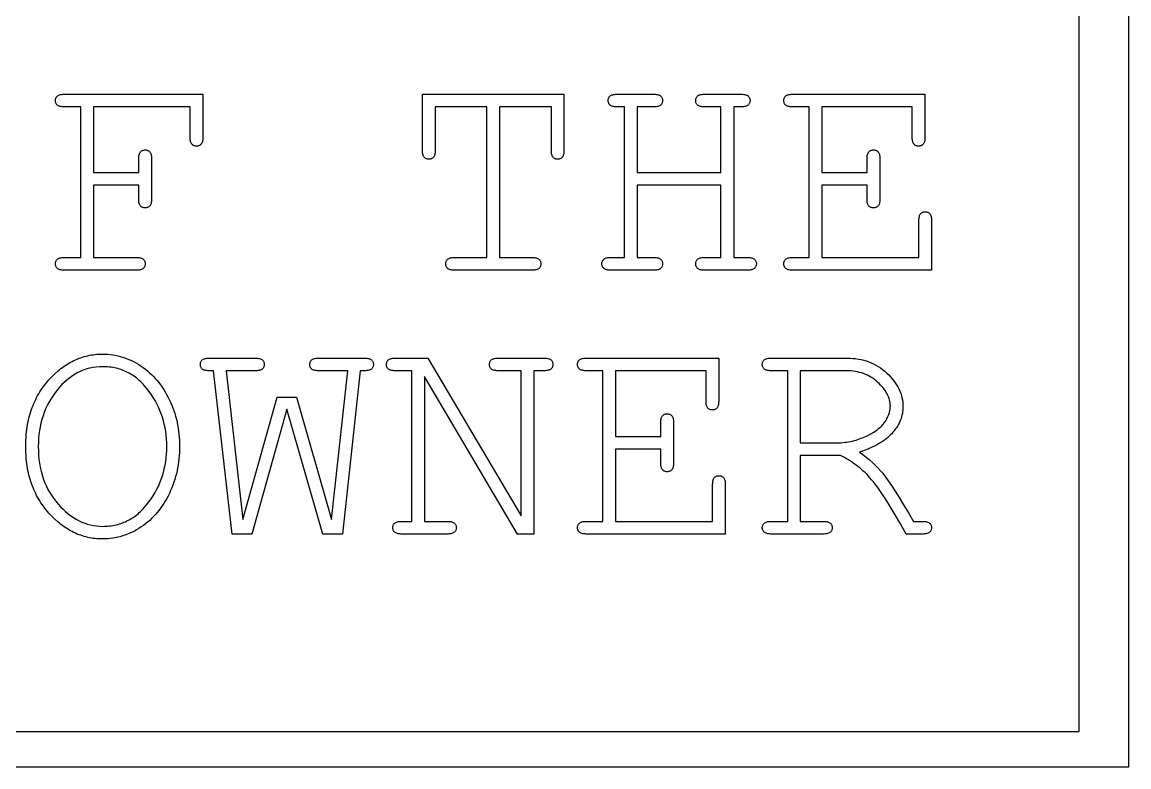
# Model space of a CAD drawing. Header units: millimetres. Extents: x -7 to 7, y -5 to 5.
# Drawn here: x 0 to 7, y -5 to -0.29 of the extents above; entities that cross this region are included whole.
import ezdxf

# ---------------------------------------------------------------- set-up
doc = ezdxf.new("R2010")
doc.units = ezdxf.units.MM
doc.header["$MEASUREMENT"] = 0

msp = doc.modelspace()

# ---------------------------------------------------------------- linework, layer by layer
at = {"flags": 128}
for points in [[(-7, -5), (7, -5), (7, 5), (-7, 5), (-7, -5)], [(-6.686445, -4.776032), (6.686445, -4.776032), (6.686445, 4.776032), (-6.686445, 4.776032), (-6.686445, -4.776032)], [(0.452946, -1.322493), (0.452946, -1.779705), (0.726703, -1.779705), (0.733579, -1.779875), (0.739951, -1.780388), (0.745817, -1.781242), (0.751179, -1.782437), (0.756036, -1.783975), (0.760387, -1.785853), (0.764234, -1.788074), (0.767576, -1.790636), (0.770472, -1.79348), (0.772982, -1.796547), (0.775106, -1.799837), (0.776844, -1.803349), (0.778195, -1.807085), (0.779161, -1.811043), (0.77974, -1.815224), (0.779933, -1.819627), (0.77974, -1.823816), (0.779161, -1.827826), (0.778195, -1.831658), (0.776844, -1.835311), (0.775106, -1.838787), (0.772982, -1.842084), (0.770472, -1.845203), (0.767576, -1.848144), (0.764234, -1.850817), (0.760387, -1.853134), (0.756036, -1.855094), (0.751179, -1.856699), (0.745817, -1.857946), (0.739951, -1.858837), (0.733579, -1.859372), (0.726703, -1.85955), (0.265689, -1.85955), (0.258813, -1.859372), (0.252441, -1.858837), (0.246574, -1.857946), (0.241213, -1.856699), (0.236356, -1.855094), (0.232004, -1.853134), (0.228158, -1.850817), (0.224816, -1.848144), (0.22192, -1.845203), (0.21941, -1.842084), (0.217286, -1.838787), (0.215548, -1.835311), (0.214197, -1.831658), (0.213231, -1.827826), (0.212652, -1.823816), (0.212459, -1.819627), (0.212652, -1.815224), (0.213231, -1.811043), (0.214197, -1.807085), (0.215548, -1.803349), (0.217286, -1.799837), (0.21941, -1.796547), (0.22192, -1.79348), (0.224816, -1.790636), (0.228158, -1.788074), (0.232004, -1.785853), (0.236356, -1.783975), (0.241213, -1.782437), (0.246574, -1.781242), (0.252441, -1.780388), (0.258813, -1.779875), (0.265689, -1.779705), (0.373101, -1.779705), (0.373101, -0.82726), (0.265689, -0.82726), (0.258813, -0.82709), (0.252441, -0.826577), (0.246574, -0.825723), (0.241213, -0.824528), (0.236356, -0.82299), (0.232004, -0.821112), (0.228158, -0.818891), (0.224816, -0.816329), (0.22192, -0.813485), (0.21941, -0.810418), (0.217286, -0.807128), (0.215548, -0.803616), (0.214197, -0.79988), (0.213231, -0.795922), (0.212652, -0.791741), (0.212459, -0.787338), (0.212682, -0.782912), (0.21335, -0.778664), (0.214464, -0.774594), (0.216023, -0.770703), (0.218028, -0.76699), (0.220479, -0.763455), (0.223375, -0.760099), (0.226717, -0.75692), (0.229613, -0.754692), (0.233074, -0.752762), (0.237099, -0.751128), (0.241688, -0.749791), (0.246842, -0.748752), (0.25256, -0.748009), (0.258842, -0.747563), (0.265689, -0.747415), (1.144942, -0.747415), (1.144942, -1.022122), (1.144763, -1.028998), (1.144229, -1.03537), (1.143337, -1.041237), (1.14209, -1.046598), (1.140486, -1.051455), (1.138525, -1.055807), (1.136208, -1.059653), (1.133535, -1.062995), (1.130594, -1.065891), (1.127475, -1.068401), (1.124178, -1.070525), (1.120703, -1.072263), (1.117049, -1.073614), (1.113217, -1.07458), (1.109207, -1.075159), (1.105019, -1.075352), (1.100608, -1.075159), (1.096404, -1.07458), (1.092409, -1.073614), (1.088622, -1.072263), (1.085042, -1.070525), (1.081671, -1.068401), (1.078507, -1.065891), (1.075552, -1.062995), (1.072878, -1.059653), (1.070562, -1.055807), (1.068601, -1.051455), (1.066997, -1.046598), (1.065749, -1.041237), (1.064858, -1.03537), (1.064324, -1.028998), (1.064145, -1.022122), (1.064145, -0.82726), (0.452946, -0.82726), (0.452946, -1.242648), (0.73906, -1.242648), (0.73906, -1.152346), (0.739238, -1.14547), (0.739773, -1.139098), (0.740664, -1.133231), (0.741911, -1.12787), (0.743515, -1.123013), (0.745476, -1.118661), (0.747793, -1.114815), (0.750466, -1.111473), (0.753422, -1.108577), (0.756585, -1.106067), (0.759957, -1.103943), (0.763536, -1.102205), (0.767323, -1.100853), (0.771319, -1.099888), (0.775522, -1.099309), (0.779933, -1.099116), (0.784121, -1.099309), (0.788131, -1.099888), (0.791963, -1.100853), (0.795617, -1.102205), (0.799092, -1.103943), (0.80239, -1.106067), (0.805509, -1.108577), (0.808449, -1.111473), (0.811123, -1.114815), (0.81344, -1.118661), (0.8154, -1.123013), (0.817004, -1.12787), (0.818252, -1.133231), (0.819143, -1.139098), (0.819678, -1.14547), (0.819856, -1.152346), (0.819856, -1.412795), (0.819678, -1.419672), (0.819143, -1.426043), (0.818252, -1.43191), (0.817004, -1.437271), (0.8154, -1.442128), (0.81344, -1.44648), (0.811123, -1.450327), (0.808449, -1.453668), (0.805509, -1.456564), (0.80239, -1.459075), (0.799092, -1.461198), (0.795617, -1.462936), (0.791963, -1.464288), (0.788131, -1.465253), (0.784121, -1.465832), (0.779933, -1.466025), (0.775522, -1.465832), (0.771319, -1.465253), (0.767323, -1.464288), (0.763536, -1.462936), (0.759957, -1.461198), (0.756585, -1.459075), (0.753422, -1.456564), (0.750466, -1.453668), (0.747793, -1.450327), (0.745476, -1.44648), (0.743515, -1.442128), (0.741911, -1.437271), (0.740664, -1.43191), (0.739773, -1.426043), (0.739238, -1.419672), (0.73906, -1.412795), (0.73906, -1.322493), (0.452946, -1.322493)], [(3.021313, -0.82726), (3.021313, -1.779705), (3.228532, -1.779705), (3.235408, -1.779875), (3.24178, -1.780388), (3.247647, -1.781242), (3.253008, -1.782437), (3.257865, -1.783975), (3.262217, -1.785853), (3.266063, -1.788074), (3.269405, -1.790636), (3.272301, -1.79348), (3.274811, -1.796547), (3.276935, -1.799837), (3.278673, -1.803349), (3.280024, -1.807085), (3.28099, -1.811043), (3.281569, -1.815224), (3.281762, -1.819627), (3.281569, -1.823816), (3.28099, -1.827826), (3.280024, -1.831658), (3.278673, -1.835311), (3.276935, -1.838787), (3.274811, -1.842084), (3.272301, -1.845203), (3.269405, -1.848144), (3.266063, -1.850817), (3.262217, -1.853134), (3.257865, -1.855094), (3.253008, -1.856699), (3.247647, -1.857946), (3.24178, -1.858837), (3.235408, -1.859372), (3.228532, -1.85955), (2.733299, -1.85955), (2.726422, -1.859372), (2.720051, -1.858837), (2.714184, -1.857946), (2.708822, -1.856699), (2.703966, -1.855094), (2.699614, -1.853134), (2.695767, -1.850817), (2.692426, -1.848144), (2.689529, -1.845203), (2.687019, -1.842084), (2.684895, -1.838787), (2.683158, -1.835311), (2.681806, -1.831658), (2.680841, -1.827826), (2.680262, -1.823816), (2.680068, -1.819627), (2.680262, -1.815224), (2.680841, -1.811043), (2.681806, -1.807085), (2.683158, -1.803349), (2.684895, -1.799837), (2.687019, -1.796547), (2.689529, -1.79348), (2.692426, -1.790636), (2.695767, -1.788074), (2.699614, -1.785853), (2.703966, -1.783975), (2.708822, -1.782437), (2.714184, -1.781242), (2.720051, -1.780388), (2.726422, -1.779875), (2.733299, -1.779705), (2.940517, -1.779705), (2.940517, -0.82726), (2.61353, -0.82726), (2.61353, -1.103868), (2.61336, -1.110968), (2.612847, -1.117533), (2.611993, -1.123563), (2.610798, -1.129058), (2.60926, -1.134019), (2.607382, -1.138444), (2.605161, -1.142336), (2.602599, -1.145692), (2.599755, -1.148589), (2.596688, -1.151099), (2.593398, -1.153222), (2.589886, -1.15496), (2.58615, -1.156312), (2.582192, -1.157277), (2.578011, -1.157856), (2.573608, -1.158049), (2.569419, -1.157856), (2.565409, -1.157277), (2.561577, -1.156312), (2.557924, -1.15496), (2.554448, -1.153222), (2.551151, -1.151099), (2.548032, -1.148589), (2.545091, -1.145692), (2.542418, -1.142336), (2.540101, -1.138444), (2.538141, -1.134019), (2.536536, -1.129058), (2.535289, -1.123563), (2.534398, -1.117533), (2.533863, -1.110968), (2.533685, -1.103868), (2.533685, -0.747415), (3.428146, -0.747415), (3.428146, -1.103868), (3.427975, -1.110968), (3.427463, -1.117533), (3.426609, -1.123563), (3.425413, -1.129058), (3.423876, -1.134019), (3.421997, -1.138444), (3.419777, -1.142336), (3.417215, -1.145692), (3.41437, -1.148589), (3.411303, -1.151099), (3.408014, -1.153222), (3.404501, -1.15496), (3.400766, -1.156312), (3.396808, -1.157277), (3.392627, -1.157856), (3.388223, -1.158049), (3.383819, -1.157856), (3.379638, -1.157277), (3.37568, -1.156312), (3.371945, -1.15496), (3.368432, -1.153222), (3.365143, -1.151099), (3.362076, -1.148589), (3.359231, -1.145692), (3.356669, -1.142336), (3.354449, -1.138444), (3.35257, -1.134019), (3.351033, -1.129058), (3.349837, -1.123563), (3.348983, -1.117533), (3.348471, -1.110968), (3.3483, -1.103868), (3.3483, -0.82726), (3.021313, -0.82726)], [(4.420513, -1.321543), (3.89106, -1.321543), (3.89106, -1.779705), (3.998472, -1.779705), (4.005348, -1.779875), (4.01172, -1.780388), (4.017586, -1.781242), (4.022948, -1.782437), (4.027805, -1.783975), (4.032156, -1.785853), (4.036003, -1.788074), (4.039345, -1.790636), (4.042241, -1.79348), (4.044751, -1.796547), (4.046875, -1.799837), (4.048613, -1.803349), (4.049964, -1.807085), (4.05093, -1.811043), (4.051509, -1.815224), (4.051702, -1.819627), (4.051509, -1.823816), (4.05093, -1.827826), (4.049964, -1.831658), (4.048613, -1.835311), (4.046875, -1.838787), (4.044751, -1.842084), (4.042241, -1.845203), (4.039345, -1.848144), (4.036003, -1.850817), (4.032156, -1.853134), (4.027805, -1.855094), (4.022948, -1.856699), (4.017586, -1.857946), (4.01172, -1.858837), (4.005348, -1.859372), (3.998472, -1.85955), (3.720913, -1.85955), (3.714036, -1.859372), (3.707665, -1.858837), (3.701798, -1.857946), (3.696437, -1.856699), (3.69158, -1.855094), (3.687228, -1.853134), (3.683381, -1.850817), (3.68004, -1.848144), (3.677144, -1.845203), (3.674633, -1.842084), (3.67251, -1.838787), (3.670772, -1.835311), (3.66942, -1.831658), (3.668455, -1.827826), (3.667876, -1.823816), (3.667683, -1.819627), (3.667876, -1.815224), (3.668455, -1.811043), (3.66942, -1.807085), (3.670772, -1.803349), (3.67251, -1.799837), (3.674633, -1.796547), (3.677144, -1.79348), (3.68004, -1.790636), (3.683381, -1.788074), (3.687228, -1.785853), (3.69158, -1.783975), (3.696437, -1.782437), (3.701798, -1.781242), (3.707665, -1.780388), (3.714036, -1.779875), (3.720913, -1.779705), (3.811215, -1.779705), (3.811215, -0.82726), (3.761786, -0.82726), (3.754687, -0.82709), (3.748122, -0.826577), (3.742092, -0.825723), (3.736597, -0.824528), (3.731636, -0.82299), (3.72721, -0.821112), (3.723319, -0.818891), (3.719963, -0.816329), (3.717066, -0.813485), (3.714556, -0.810418), (3.712432, -0.807128), (3.710695, -0.803616), (3.709343, -0.79988), (3.708378, -0.795922), (3.707799, -0.791741), (3.707605, -0.787338), (3.707799, -0.782934), (3.708378, -0.778753), (3.709343, -0.774795), (3.710695, -0.77106), (3.712432, -0.767547), (3.714556, -0.764257), (3.717066, -0.76119), (3.719963, -0.758346), (3.723319, -0.755784), (3.72721, -0.753564), (3.731636, -0.751685), (3.736597, -0.750148), (3.742092, -0.748952), (3.748122, -0.748098), (3.754687, -0.747586), (3.761786, -0.747415), (3.998472, -0.747415), (4.005348, -0.747586), (4.01172, -0.748098), (4.017586, -0.748952), (4.022948, -0.750148), (4.027805, -0.751685), (4.032156, -0.753564), (4.036003, -0.755784), (4.039345, -0.758346), (4.042241, -0.76119), (4.044751, -0.764257), (4.046875, -0.767547), (4.048613, -0.77106), (4.049964, -0.774795), (4.05093, -0.778753), (4.051509, -0.782934), (4.051702, -0.787338), (4.051509, -0.791741), (4.05093, -0.795922), (4.049964, -0.79988), (4.048613, -0.803616), (4.046875, -0.807128), (4.044751, -0.810418), (4.042241, -0.813485), (4.039345, -0.816329), (4.036003, -0.818891), (4.032156, -0.821112), (4.027805, -0.82299), (4.022948, -0.824528), (4.017586, -0.825723), (4.01172, -0.826577), (4.005348, -0.82709), (3.998472, -0.82726), (3.89106, -0.82726), (3.89106, -1.241697), (4.420513, -1.241697), (4.420513, -0.82726), (4.314052, -0.82726), (4.307175, -0.82709), (4.300804, -0.826577), (4.294937, -0.825723), (4.289575, -0.824528), (4.284719, -0.82299), (4.280367, -0.821112), (4.27652, -0.818891), (4.273179, -0.816329), (4.270282, -0.813485), (4.267772, -0.810418), (4.265648, -0.807128), (4.263911, -0.803616), (4.262559, -0.79988), (4.261594, -0.795922), (4.261015, -0.791741), (4.260821, -0.787338), (4.261007, -0.782934), (4.261564, -0.778753), (4.262492, -0.774795), (4.263792, -0.77106), (4.265463, -0.767547), (4.267505, -0.764257), (4.269918, -0.76119), (4.272703, -0.758346), (4.275948, -0.755784), (4.279743, -0.753564), (4.284088, -0.751685), (4.288981, -0.750148), (4.294425, -0.748952), (4.300418, -0.748098), (4.30696, -0.747586), (4.314052, -0.747415), (4.550737, -0.747415), (4.557836, -0.747586), (4.564401, -0.748098), (4.570431, -0.748952), (4.575926, -0.750148), (4.580887, -0.751685), (4.585313, -0.753564), (4.589204, -0.755784), (4.592561, -0.758346), (4.595457, -0.76119), (4.597967, -0.764257), (4.600091, -0.767547), (4.601829, -0.77106), (4.60318, -0.774795), (4.604146, -0.778753), (4.604725, -0.782934), (4.604918, -0.787338), (4.604725, -0.791741), (4.604146, -0.795922), (4.60318, -0.79988), (4.601829, -0.803616), (4.600091, -0.807128), (4.597967, -0.810418), (4.595457, -0.813485), (4.592561, -0.816329), (4.589204, -0.818891), (4.585313, -0.821112), (4.580887, -0.82299), (4.575926, -0.824528), (4.570431, -0.825723), (4.564401, -0.826577), (4.557836, -0.82709), (4.550737, -0.82726), (4.501309, -0.82726), (4.501309, -1.779705), (4.59161, -1.779705), (4.598487, -1.779875), (4.604859, -1.780388), (4.610725, -1.781242), (4.616087, -1.782437), (4.620944, -1.783975), (4.625295, -1.785853), (4.629142, -1.788074), (4.632484, -1.790636), (4.63538, -1.79348), (4.63789, -1.796547), (4.640014, -1.799837), (4.641752, -1.803349), (4.643103, -1.807085), (4.644069, -1.811043), (4.644648, -1.815224), (4.644841, -1.819627), (4.644648, -1.823816), (4.644069, -1.827826), (4.643103, -1.831658), (4.641752, -1.835311), (4.640014, -1.838787), (4.63789, -1.842084), (4.63538, -1.845203), (4.632484, -1.848144), (4.629142, -1.850817), (4.625295, -1.853134), (4.620944, -1.855094), (4.616087, -1.856699), (4.610725, -1.857946), (4.604859, -1.858837), (4.598487, -1.859372), (4.59161, -1.85955), (4.314052, -1.85955), (4.307175, -1.859372), (4.300804, -1.858837), (4.294937, -1.857946), (4.289575, -1.856699), (4.284719, -1.855094), (4.280367, -1.853134), (4.27652, -1.850817), (4.273179, -1.848144), (4.270282, -1.845203), (4.267772, -1.842084), (4.265648, -1.838787), (4.263911, -1.835311), (4.262559, -1.831658), (4.261594, -1.827826), (4.261015, -1.823816), (4.260821, -1.819627), (4.261007, -1.815224), (4.261564, -1.811043), (4.262492, -1.807085), (4.263792, -1.803349), (4.265463, -1.799837), (4.267505, -1.796547), (4.269918, -1.79348), (4.272703, -1.790636), (4.275948, -1.788074), (4.279743, -1.785853), (4.284088, -1.783975), (4.288981, -1.782437), (4.294425, -1.781242), (4.300418, -1.780388), (4.30696, -1.779875), (4.314052, -1.779705), (4.420513, -1.779705), (4.420513, -1.321543)], [(5.058327, -1.322493), (5.058327, -1.779705), (5.672378, -1.779705), (5.672378, -1.54397), (5.672549, -1.537093), (5.673061, -1.530722), (5.673915, -1.524855), (5.675111, -1.519493), (5.676648, -1.514637), (5.678527, -1.510285), (5.680747, -1.506438), (5.683309, -1.503097), (5.686153, -1.5002), (5.68922, -1.49769), (5.69251, -1.495566), (5.696023, -1.493829), (5.699758, -1.492477), (5.703716, -1.491512), (5.707897, -1.490933), (5.712301, -1.490739), (5.716704, -1.490933), (5.720885, -1.491512), (5.724843, -1.492477), (5.728579, -1.493829), (5.732091, -1.495566), (5.735381, -1.49769), (5.738448, -1.5002), (5.741292, -1.503097), (5.743854, -1.506438), (5.746075, -1.510285), (5.747953, -1.514637), (5.749491, -1.519493), (5.750686, -1.524855), (5.75154, -1.530722), (5.752053, -1.537093), (5.752223, -1.54397), (5.752223, -1.85955), (4.87107, -1.85955), (4.864194, -1.859372), (4.857822, -1.858837), (4.851955, -1.857946), (4.846594, -1.856699), (4.841737, -1.855094), (4.837385, -1.853134), (4.833538, -1.850817), (4.830197, -1.848144), (4.827301, -1.845203), (4.824791, -1.842084), (4.822667, -1.838787), (4.820929, -1.835311), (4.819577, -1.831658), (4.818612, -1.827826), (4.818033, -1.823816), (4.81784, -1.819627), (4.818033, -1.815224), (4.818612, -1.811043), (4.819577, -1.807085), (4.820929, -1.803349), (4.822667, -1.799837), (4.824791, -1.796547), (4.827301, -1.79348), (4.830197, -1.790636), (4.833538, -1.788074), (4.837385, -1.785853), (4.841737, -1.783975), (4.846594, -1.782437), (4.851955, -1.781242), (4.857822, -1.780388), (4.864194, -1.779875), (4.87107, -1.779705), (4.978481, -1.779705), (4.978481, -0.82726), (4.87107, -0.82726), (4.864194, -0.82709), (4.857822, -0.826577), (4.851955, -0.825723), (4.846594, -0.824528), (4.841737, -0.82299), (4.837385, -0.821112), (4.833538, -0.818891), (4.830197, -0.816329), (4.827301, -0.813485), (4.824791, -0.810418), (4.822667, -0.807128), (4.820929, -0.803616), (4.819577, -0.79988), (4.818612, -0.795922), (4.818033, -0.791741), (4.81784, -0.787338), (4.818033, -0.782934), (4.818612, -0.778753), (4.819577, -0.774795), (4.820929, -0.77106), (4.822667, -0.767547), (4.824791, -0.764257), (4.827301, -0.76119), (4.830197, -0.758346), (4.833538, -0.755784), (4.837385, -0.753564), (4.841737, -0.751685), (4.846594, -0.750148), (4.851955, -0.748952), (4.857822, -0.748098), (4.864194, -0.747586), (4.87107, -0.747415), (5.7104, -0.747415), (5.7104, -1.022122), (5.710229, -1.028998), (5.709716, -1.03537), (5.708862, -1.041237), (5.707667, -1.046598), (5.70613, -1.051455), (5.704251, -1.055807), (5.70203, -1.059653), (5.699468, -1.062995), (5.696624, -1.065891), (5.693557, -1.068401), (5.690267, -1.070525), (5.686755, -1.072263), (5.683019, -1.073614), (5.679061, -1.07458), (5.67488, -1.075159), (5.670477, -1.075352), (5.666073, -1.075159), (5.661892, -1.07458), (5.657934, -1.073614), (5.654199, -1.072263), (5.650686, -1.070525), (5.647396, -1.068401), (5.644329, -1.065891), (5.641485, -1.062995), (5.638923, -1.059653), (5.636703, -1.055807), (5.634824, -1.051455), (5.633287, -1.046598), (5.632091, -1.041237), (5.631237, -1.03537), (5.630725, -1.028998), (5.630554, -1.022122), (5.630554, -0.82726), (5.058327, -0.82726), (5.058327, -1.242648), (5.34444, -1.242648), (5.34444, -1.152346), (5.344619, -1.14547), (5.345153, -1.139098), (5.346045, -1.133231), (5.347292, -1.12787), (5.348896, -1.123013), (5.350857, -1.118661), (5.353174, -1.114815), (5.355847, -1.111473), (5.358803, -1.108577), (5.361966, -1.106067), (5.365338, -1.103943), (5.368917, -1.102205), (5.372704, -1.100853), (5.3767, -1.099888), (5.380903, -1.099309), (5.385314, -1.099116), (5.389502, -1.099309), (5.393512, -1.099888), (5.397344, -1.100853), (5.400998, -1.102205), (5.404473, -1.103943), (5.40777, -1.106067), (5.410889, -1.108577), (5.41383, -1.111473), (5.416504, -1.114815), (5.41882, -1.118661), (5.420781, -1.123013), (5.422385, -1.12787), (5.423633, -1.133231), (5.424524, -1.139098), (5.425058, -1.14547), (5.425237, -1.152346), (5.425237, -1.412795), (5.425058, -1.419672), (5.424524, -1.426043), (5.423633, -1.43191), (5.422385, -1.437271), (5.420781, -1.442128), (5.41882, -1.44648), (5.416504, -1.450327), (5.41383, -1.453668), (5.410889, -1.456564), (5.40777, -1.459075), (5.404473, -1.461198), (5.400998, -1.462936), (5.397344, -1.464288), (5.393512, -1.465253), (5.389502, -1.465832), (5.385314, -1.466025), (5.380903, -1.465832), (5.3767, -1.465253), (5.372704, -1.464288), (5.368917, -1.462936), (5.365338, -1.461198), (5.361966, -1.459075), (5.358803, -1.456564), (5.355847, -1.453668), (5.353174, -1.450327), (5.350857, -1.44648), (5.348896, -1.442128), (5.347292, -1.437271), (5.346045, -1.43191), (5.345153, -1.426043), (5.344619, -1.419672), (5.34444, -1.412795), (5.34444, -1.322493), (5.058327, -1.322493)], [(0.997607, -2.974537), (0.997355, -2.994408), (0.996597, -3.014096), (0.995335, -3.033603), (0.993568, -3.052927), (0.991295, -3.07207), (0.988518, -3.091031), (0.985235, -3.109809), (0.981448, -3.128406), (0.977156, -3.146821), (0.972359, -3.165054), (0.967056, -3.183105), (0.961249, -3.200974), (0.954937, -3.218661), (0.94812, -3.236167), (0.940798, -3.25349), (0.93297, -3.270631), (0.9247, -3.287446), (0.916046, -3.303789), (0.907011, -3.31966), (0.897592, -3.33506), (0.887792, -3.349989), (0.877609, -3.364445), (0.867043, -3.378431), (0.856095, -3.391944), (0.844765, -3.404986), (0.833052, -3.417557), (0.820957, -3.429656), (0.808479, -3.441283), (0.795619, -3.452439), (0.782376, -3.463124), (0.768751, -3.473336), (0.754744, -3.483078), (0.74048, -3.492286), (0.726086, -3.5009), (0.711563, -3.50892), (0.696909, -3.516347), (0.682125, -3.523179), (0.667212, -3.529417), (0.652169, -3.53506), (0.636995, -3.54011), (0.621692, -3.544566), (0.606258, -3.548427), (0.590695, -3.551695), (0.575002, -3.554368), (0.559179, -3.556448), (0.543226, -3.557933), (0.527142, -3.558824), (0.510929, -3.559121), (0.498914, -3.558961), (0.486989, -3.558481), (0.475154, -3.55768), (0.46341, -3.556559), (0.451755, -3.555118), (0.44019, -3.553357), (0.428715, -3.551275), (0.417331, -3.548873), (0.406036, -3.546151), (0.394831, -3.543108), (0.383717, -3.539746), (0.372692, -3.536063), (0.361758, -3.53206), (0.350913, -3.527736), (0.340159, -3.523093), (0.329494, -3.518129), (0.31892, -3.512845), (0.308436, -3.50724), (0.298042, -3.501316), (0.287737, -3.495071), (0.277523, -3.488506), (0.267399, -3.48162), (0.257365, -3.474415), (0.247421, -3.466889), (0.237567, -3.459043), (0.227803, -3.450876), (0.208545, -3.433583), (0.189648, -3.415008), (0.17111, -3.395152), (0.162075, -3.384814), (0.153327, -3.374294), (0.144865, -3.363594), (0.13669, -3.352712), (0.128802, -3.34165), (0.121201, -3.330406), (0.113887, -3.318981), (0.106859, -3.307376), (0.100119, -3.295589), (0.093665, -3.283621), (0.087498, -3.271473), (0.081618, -3.259143), (0.076025, -3.246632), (0.070718, -3.233941), (0.065699, -3.221068), (0.060966, -3.208014), (0.05652, -3.194779), (0.052361, -3.181364), (0.048489, -3.167767), (0.044903, -3.153989), (0.041605, -3.14003), (0.038593, -3.125891), (0.035868, -3.11157), (0.03343, -3.097068), (0.031279, -3.082385), (0.029414, -3.067521), (0.027837, -3.052477), (0.026546, -3.037251), (0.024825, -3.006256), (0.024251, -2.974537), (0.024825, -2.942705), (0.026546, -2.911608), (0.027837, -2.896335), (0.029414, -2.881246), (0.031279, -2.866341), (0.03343, -2.85162), (0.035868, -2.837082), (0.038593, -2.822729), (0.041605, -2.808559), (0.044903, -2.794573), (0.048489, -2.78077), (0.052361, -2.767152), (0.05652, -2.753717), (0.060966, -2.740466), (0.065699, -2.727399), (0.070718, -2.714515), (0.076025, -2.701816), (0.081618, -2.6893), (0.087498, -2.676968), (0.093665, -2.66482), (0.100119, -2.652855), (0.106859, -2.641075), (0.113887, -2.629478), (0.121201, -2.618065), (0.128802, -2.606836), (0.13669, -2.59579), (0.144865, -2.584929), (0.153327, -2.574251), (0.162075, -2.563757), (0.17111, -2.553447), (0.189648, -2.533649), (0.208545, -2.515128), (0.227803, -2.497884), (0.237567, -2.489742), (0.247421, -2.481918), (0.257365, -2.474414), (0.267399, -2.467229), (0.277523, -2.460364), (0.287737, -2.453818), (0.298042, -2.447591), (0.308436, -2.441683), (0.31892, -2.436095), (0.329494, -2.430827), (0.340159, -2.425877), (0.350913, -2.421247), (0.361758, -2.416936), (0.372692, -2.412944), (0.383717, -2.409272), (0.394831, -2.405919), (0.406036, -2.402886), (0.417331, -2.400171), (0.428715, -2.397777), (0.44019, -2.395701), (0.451755, -2.393945), (0.46341, -2.392508), (0.475154, -2.39139), (0.486989, -2.390592), (0.498914, -2.390113), (0.510929, -2.389953), (0.527141, -2.39025), (0.543218, -2.391141), (0.559162, -2.392627), (0.574972, -2.394706), (0.590649, -2.397379), (0.606192, -2.400647), (0.621601, -2.404508), (0.636876, -2.408964), (0.652018, -2.414014), (0.667026, -2.419658), (0.681901, -2.425896), (0.696642, -2.432728), (0.711249, -2.440154), (0.725722, -2.448174), (0.740062, -2.456788), (0.754268, -2.465997), (0.76822, -2.475736), (0.781797, -2.485943), (0.794999, -2.496618), (0.807826, -2.507761), (0.820277, -2.519372), (0.832354, -2.53145), (0.844056, -2.543997), (0.855382, -2.557011), (0.866334, -2.570493), (0.876911, -2.584443), (0.887112, -2.598861), (0.896939, -2.613747), (0.906391, -2.6291), (0.915467, -2.644921), (0.924169, -2.661211), (0.932495, -2.677968), (0.94038, -2.695055), (0.947756, -2.712336), (0.954623, -2.729809), (0.960982, -2.747476), (0.966832, -2.765336), (0.972173, -2.783389), (0.977005, -2.801635), (0.981329, -2.820074), (0.985144, -2.838706), (0.988451, -2.857531), (0.991249, -2.876549), (0.993538, -2.895761), (0.995318, -2.915165), (0.99659, -2.934763), (0.997353, -2.954553), (0.997607, -2.974537)], [(2.027996, -3.527753), (1.902524, -3.527753), (1.676295, -2.737852), (1.454819, -3.527753), (1.329347, -3.527753), (1.21148, -2.495463), (1.182013, -2.495463), (1.175136, -2.495293), (1.168765, -2.49478), (1.162898, -2.493926), (1.157536, -2.492731), (1.15268, -2.491193), (1.148328, -2.489315), (1.144481, -2.487094), (1.141139, -2.484532), (1.138243, -2.481688), (1.135733, -2.478621), (1.133609, -2.475331), (1.131872, -2.471819), (1.13052, -2.468083), (1.129555, -2.464125), (1.128975, -2.459944), (1.128782, -2.455541), (1.128975, -2.451137), (1.129555, -2.446956), (1.13052, -2.442998), (1.131872, -2.439263), (1.133609, -2.43575), (1.135733, -2.43246), (1.138243, -2.429393), (1.141139, -2.426549), (1.144481, -2.423987), (1.148328, -2.421767), (1.15268, -2.419888), (1.157536, -2.418351), (1.162898, -2.417155), (1.168765, -2.416301), (1.175136, -2.415789), (1.182013, -2.415618), (1.478582, -2.415618), (1.485681, -2.415789), (1.492246, -2.416301), (1.498276, -2.417155), (1.503772, -2.418351), (1.508732, -2.419888), (1.513158, -2.421767), (1.517049, -2.423987), (1.520406, -2.426549), (1.523302, -2.429393), (1.525812, -2.43246), (1.527936, -2.43575), (1.529674, -2.439263), (1.531025, -2.442998), (1.531991, -2.446956), (1.53257, -2.451137), (1.532763, -2.455541), (1.53257, -2.459944), (1.531991, -2.464125), (1.531025, -2.468083), (1.529674, -2.471819), (1.527936, -2.475331), (1.525812, -2.478621), (1.523302, -2.481688), (1.520406, -2.484532), (1.517049, -2.487094), (1.513158, -2.489315), (1.508732, -2.491193), (1.503772, -2.492731), (1.498276, -2.493926), (1.492246, -2.49478), (1.485681, -2.495293), (1.478582, -2.495463), (1.292276, -2.495463), (1.397786, -3.436501), (1.613559, -2.661808), (1.736179, -2.661808), (1.957656, -3.436501), (2.061265, -2.495463), (1.874008, -2.495463), (1.867131, -2.495293), (1.86076, -2.49478), (1.854893, -2.493926), (1.849532, -2.492731), (1.844675, -2.491193), (1.840323, -2.489315), (1.836476, -2.487094), (1.833135, -2.484532), (1.830238, -2.481688), (1.827728, -2.478621), (1.825605, -2.475331), (1.823867, -2.471819), (1.822515, -2.468083), (1.82155, -2.464125), (1.820971, -2.459944), (1.820778, -2.455541), (1.820971, -2.451137), (1.82155, -2.446956), (1.822515, -2.442998), (1.823867, -2.439263), (1.825605, -2.43575), (1.827728, -2.43246), (1.830238, -2.429393), (1.833135, -2.426549), (1.836476, -2.423987), (1.840323, -2.421767), (1.844675, -2.419888), (1.849532, -2.418351), (1.854893, -2.417155), (1.86076, -2.416301), (1.867131, -2.415789), (1.874008, -2.415618), (2.168676, -2.415618), (2.175776, -2.415789), (2.18234, -2.416301), (2.18837, -2.417155), (2.193866, -2.418351), (2.198826, -2.419888), (2.203252, -2.421767), (2.207144, -2.423987), (2.2105, -2.426549), (2.213396, -2.429393), (2.215906, -2.43246), (2.21803, -2.43575), (2.219768, -2.439263), (2.22112, -2.442998), (2.222085, -2.446956), (2.222664, -2.451137), (2.222857, -2.455541), (2.222664, -2.459944), (2.222085, -2.464125), (2.22112, -2.468083), (2.219768, -2.471819), (2.21803, -2.475331), (2.215906, -2.478621), (2.213396, -2.481688), (2.2105, -2.484532), (2.207144, -2.487094), (2.203252, -2.489315), (2.198826, -2.491193), (2.193866, -2.492731), (2.18837, -2.493926), (2.18234, -2.49478), (2.175776, -2.495293), (2.168676, -2.495463), (2.13921, -2.495463), (2.027996, -3.527753)], [(3.237087, -3.527753), (3.134428, -3.527753), (2.546042, -2.532535), (2.546042, -3.447908), (2.693376, -3.447908), (2.700475, -3.448078), (2.70704, -3.448591), (2.71307, -3.449445), (2.718565, -3.45064), (2.723526, -3.452178), (2.727952, -3.454056), (2.731843, -3.456277), (2.7352, -3.458839), (2.738096, -3.461683), (2.740606, -3.46475), (2.74273, -3.46804), (2.744468, -3.471552), (2.745819, -3.475288), (2.746785, -3.479246), (2.747364, -3.483427), (2.747557, -3.48783), (2.747364, -3.492019), (2.746785, -3.496029), (2.745819, -3.499861), (2.744468, -3.503514), (2.74273, -3.50699), (2.740606, -3.510287), (2.738096, -3.513406), (2.7352, -3.516347), (2.731843, -3.51902), (2.727952, -3.521337), (2.723526, -3.523297), (2.718565, -3.524901), (2.71307, -3.526149), (2.70704, -3.52704), (2.700475, -3.527575), (2.693376, -3.527753), (2.399658, -3.527753), (2.392559, -3.527575), (2.385994, -3.52704), (2.379964, -3.526149), (2.374469, -3.524901), (2.369508, -3.523297), (2.365082, -3.521337), (2.361191, -3.51902), (2.357834, -3.516347), (2.354938, -3.513406), (2.352428, -3.510287), (2.350304, -3.50699), (2.348567, -3.503514), (2.347215, -3.499861), (2.34625, -3.496029), (2.34567, -3.492019), (2.345477, -3.48783), (2.34567, -3.483427), (2.34625, -3.479246), (2.347215, -3.475288), (2.348567, -3.471552), (2.350304, -3.46804), (2.352428, -3.46475), (2.354938, -3.461683), (2.357834, -3.458839), (2.361191, -3.456277), (2.365082, -3.454056), (2.369508, -3.452178), (2.374469, -3.45064), (2.379964, -3.449445), (2.385994, -3.448591), (2.392559, -3.448078), (2.399658, -3.447908), (2.466196, -3.447908), (2.466196, -2.495463), (2.358785, -2.495463), (2.351908, -2.495293), (2.345537, -2.49478), (2.33967, -2.493926), (2.334308, -2.492731), (2.329452, -2.491193), (2.3251, -2.489315), (2.321253, -2.487094), (2.317912, -2.484532), (2.315015, -2.481688), (2.312505, -2.478621), (2.310382, -2.475331), (2.308644, -2.471819), (2.307292, -2.468083), (2.306327, -2.464125), (2.305748, -2.459944), (2.305555, -2.455541), (2.305748, -2.451137), (2.306327, -2.446956), (2.307292, -2.442998), (2.308644, -2.439263), (2.310382, -2.43575), (2.312505, -2.43246), (2.315015, -2.429393), (2.317912, -2.426549), (2.321253, -2.423987), (2.3251, -2.421767), (2.329452, -2.419888), (2.334308, -2.418351), (2.33967, -2.417155), (2.345537, -2.416301), (2.351908, -2.415789), (2.358785, -2.415618), (2.567904, -2.415618), (3.157241, -3.412737), (3.157241, -2.495463), (3.009907, -2.495463), (3.00303, -2.495293), (2.996659, -2.49478), (2.990792, -2.493926), (2.98543, -2.492731), (2.980574, -2.491193), (2.976222, -2.489315), (2.972375, -2.487094), (2.969034, -2.484532), (2.966137, -2.481688), (2.963627, -2.478621), (2.961503, -2.475331), (2.959766, -2.471819), (2.958414, -2.468083), (2.957449, -2.464125), (2.95687, -2.459944), (2.956676, -2.455541), (2.956862, -2.451137), (2.957419, -2.446956), (2.958347, -2.442998), (2.959647, -2.439263), (2.961318, -2.43575), (2.96336, -2.43246), (2.965773, -2.429393), (2.968558, -2.426549), (2.971803, -2.423987), (2.975598, -2.421767), (2.979943, -2.419888), (2.984836, -2.418351), (2.99028, -2.417155), (2.996273, -2.416301), (3.002815, -2.415789), (3.009907, -2.415618), (3.304575, -2.415618), (3.311452, -2.415789), (3.317823, -2.416301), (3.32369, -2.417155), (3.329052, -2.418351), (3.333908, -2.419888), (3.33826, -2.421767), (3.342107, -2.423987), (3.345449, -2.426549), (3.348345, -2.429393), (3.350855, -2.43246), (3.352979, -2.43575), (3.354716, -2.439263), (3.356068, -2.442998), (3.357033, -2.446956), (3.357613, -2.451137), (3.357806, -2.455541), (3.357613, -2.459944), (3.357033, -2.464125), (3.356068, -2.468083), (3.354716, -2.471819), (3.352979, -2.475331), (3.350855, -2.478621), (3.348345, -2.481688), (3.345449, -2.484532), (3.342107, -2.487094), (3.33826, -2.489315), (3.333908, -2.491193), (3.329052, -2.492731), (3.32369, -2.493926), (3.317823, -2.49478), (3.311452, -2.495293), (3.304575, -2.495463), (3.237087, -2.495463), (3.237087, -3.527753)], [(3.754182, -2.990696), (3.754182, -3.447908), (4.368233, -3.447908), (4.368233, -3.212173), (4.368404, -3.205296), (4.368916, -3.198925), (4.36977, -3.193058), (4.370966, -3.187696), (4.372503, -3.18284), (4.374382, -3.178488), (4.376602, -3.174641), (4.379164, -3.171299), (4.382008, -3.168403), (4.385075, -3.165893), (4.388365, -3.163769), (4.391878, -3.162032), (4.395613, -3.16068), (4.399571, -3.159715), (4.403752, -3.159136), (4.408156, -3.158942), (4.412559, -3.159136), (4.41674, -3.159715), (4.420698, -3.16068), (4.424434, -3.162032), (4.427946, -3.163769), (4.431236, -3.165893), (4.434303, -3.168403), (4.437147, -3.171299), (4.439709, -3.174641), (4.44193, -3.178488), (4.443808, -3.18284), (4.445346, -3.187696), (4.446541, -3.193058), (4.447395, -3.198925), (4.447908, -3.205296), (4.448078, -3.212173), (4.448078, -3.527753), (3.566925, -3.527753), (3.560049, -3.527575), (3.553677, -3.52704), (3.54781, -3.526149), (3.542449, -3.524901), (3.537592, -3.523297), (3.53324, -3.521337), (3.529393, -3.51902), (3.526052, -3.516347), (3.523156, -3.513406), (3.520646, -3.510287), (3.518522, -3.50699), (3.516784, -3.503514), (3.515432, -3.499861), (3.514467, -3.496029), (3.513888, -3.492019), (3.513695, -3.48783), (3.513888, -3.483427), (3.514467, -3.479246), (3.515432, -3.475288), (3.516784, -3.471552), (3.518522, -3.46804), (3.520646, -3.46475), (3.523156, -3.461683), (3.526052, -3.458839), (3.529393, -3.456277), (3.53324, -3.454056), (3.537592, -3.452178), (3.542449, -3.45064), (3.54781, -3.449445), (3.553677, -3.448591), (3.560049, -3.448078), (3.566925, -3.447908), (3.674336, -3.447908), (3.674336, -2.495463), (3.566925, -2.495463), (3.560049, -2.495293), (3.553677, -2.49478), (3.54781, -2.493926), (3.542449, -2.492731), (3.537592, -2.491193), (3.53324, -2.489315), (3.529393, -2.487094), (3.526052, -2.484532), (3.523156, -2.481688), (3.520646, -2.478621), (3.518522, -2.475331), (3.516784, -2.471819), (3.515432, -2.468083), (3.514467, -2.464125), (3.513888, -2.459944), (3.513695, -2.455541), (3.513888, -2.451137), (3.514467, -2.446956), (3.515432, -2.442998), (3.516784, -2.439263), (3.518522, -2.43575), (3.520646, -2.43246), (3.523156, -2.429393), (3.526052, -2.426549), (3.529393, -2.423987), (3.53324, -2.421767), (3.537592, -2.419888), (3.542449, -2.418351), (3.54781, -2.417155), (3.553677, -2.416301), (3.560049, -2.415789), (3.566925, -2.415618), (4.406255, -2.415618), (4.406255, -2.690325), (4.406084, -2.697201), (4.405571, -2.703573), (4.404717, -2.70944), (4.403522, -2.714801), (4.401985, -2.719658), (4.400106, -2.72401), (4.397885, -2.727856), (4.395323, -2.731198), (4.392479, -2.734094), (4.389412, -2.736604), (4.386122, -2.738728), (4.38261, -2.740466), (4.378874, -2.741817), (4.374916, -2.742783), (4.370735, -2.743362), (4.366332, -2.743555), (4.361928, -2.743362), (4.357747, -2.742783), (4.353789, -2.741817), (4.350054, -2.740466), (4.346541, -2.738728), (4.343251, -2.736604), (4.340184, -2.734094), (4.33734, -2.731198), (4.334778, -2.727856), (4.332558, -2.72401), (4.330679, -2.719658), (4.329142, -2.714801), (4.327946, -2.70944), (4.327092, -2.703573), (4.32658, -2.697201), (4.326409, -2.690325), (4.326409, -2.495463), (3.754182, -2.495463), (3.754182, -2.910851), (4.040296, -2.910851), (4.040296, -2.820549), (4.040474, -2.813673), (4.041008, -2.807301), (4.0419, -2.801434), (4.043147, -2.796073), (4.044751, -2.791216), (4.046712, -2.786864), (4.049029, -2.783018), (4.051702, -2.779676), (4.054658, -2.77678), (4.057821, -2.77427), (4.061193, -2.772146), (4.064772, -2.770408), (4.068559, -2.769056), (4.072555, -2.768091), (4.076758, -2.767512), (4.081169, -2.767319), (4.085357, -2.767512), (4.089367, -2.768091), (4.093199, -2.769056), (4.096853, -2.770408), (4.100328, -2.772146), (4.103625, -2.77427), (4.106744, -2.77678), (4.109685, -2.779676), (4.112359, -2.783018), (4.114675, -2.786864), (4.116636, -2.791216), (4.11824, -2.796073), (4.119488, -2.801434), (4.120379, -2.807301), (4.120913, -2.813673), (4.121092, -2.820549), (4.121092, -3.080998), (4.120913, -3.087874), (4.120379, -3.094246), (4.119488, -3.100113), (4.11824, -3.105474), (4.116636, -3.110331), (4.114675, -3.114683), (4.112359, -3.11853), (4.109685, -3.121871), (4.106744, -3.124767), (4.103625, -3.127277), (4.100328, -3.129401), (4.096853, -3.131139), (4.093199, -3.132491), (4.089367, -3.133456), (4.085357, -3.134035), (4.081169, -3.134228), (4.076758, -3.134035), (4.072555, -3.133456), (4.068559, -3.132491), (4.064772, -3.131139), (4.061193, -3.129401), (4.057821, -3.127277), (4.054658, -3.124767), (4.051702, -3.121871), (4.049029, -3.11853), (4.046712, -3.114683), (4.044751, -3.110331), (4.043147, -3.105474), (4.0419, -3.100113), (4.041008, -3.094246), (4.040474, -3.087874), (4.040296, -3.080998), (4.040296, -2.990696), (3.754182, -2.990696)], [(4.922399, -3.03157), (4.922399, -3.447908), (5.069734, -3.447908), (5.076833, -3.448078), (5.083398, -3.448591), (5.089428, -3.449445), (5.094923, -3.45064), (5.099884, -3.452178), (5.10431, -3.454056), (5.108201, -3.456277), (5.111557, -3.458839), (5.114454, -3.461683), (5.116964, -3.46475), (5.119088, -3.46804), (5.120825, -3.471552), (5.122177, -3.475288), (5.123142, -3.479246), (5.123721, -3.483427), (5.123915, -3.48783), (5.123721, -3.492019), (5.123142, -3.496029), (5.122177, -3.499861), (5.120825, -3.503514), (5.119088, -3.50699), (5.116964, -3.510287), (5.114454, -3.513406), (5.111557, -3.516347), (5.108201, -3.51902), (5.10431, -3.521337), (5.099884, -3.523297), (5.094923, -3.524901), (5.089428, -3.526149), (5.083398, -3.52704), (5.076833, -3.527575), (5.069734, -3.527753), (4.735142, -3.527753), (4.728266, -3.527575), (4.721894, -3.52704), (4.716028, -3.526149), (4.710666, -3.524901), (4.705809, -3.523297), (4.701458, -3.521337), (4.697611, -3.51902), (4.694269, -3.516347), (4.691373, -3.513406), (4.688863, -3.510287), (4.686739, -3.50699), (4.685001, -3.503514), (4.68365, -3.499861), (4.682684, -3.496029), (4.682105, -3.492019), (4.681912, -3.48783), (4.682105, -3.483427), (4.682684, -3.479246), (4.68365, -3.475288), (4.685001, -3.471552), (4.686739, -3.46804), (4.688863, -3.46475), (4.691373, -3.461683), (4.694269, -3.458839), (4.697611, -3.456277), (4.701458, -3.454056), (4.705809, -3.452178), (4.710666, -3.45064), (4.716028, -3.449445), (4.721894, -3.448591), (4.728266, -3.448078), (4.735142, -3.447908), (4.842554, -3.447908), (4.842554, -2.495463), (4.735142, -2.495463), (4.728266, -2.495293), (4.721894, -2.49478), (4.716028, -2.493926), (4.710666, -2.492731), (4.705809, -2.491193), (4.701458, -2.489315), (4.697611, -2.487094), (4.694269, -2.484532), (4.691373, -2.481688), (4.688863, -2.478621), (4.686739, -2.475331), (4.685001, -2.471819), (4.68365, -2.468083), (4.682684, -2.464125), (4.682105, -2.459944), (4.681912, -2.455541), (4.682105, -2.451137), (4.682684, -2.446956), (4.68365, -2.442998), (4.685001, -2.439263), (4.686739, -2.43575), (4.688863, -2.43246), (4.691373, -2.429393), (4.694269, -2.426549), (4.697611, -2.423987), (4.701458, -2.421767), (4.705809, -2.419888), (4.710666, -2.418351), (4.716028, -2.417155), (4.721894, -2.416301), (4.728266, -2.415789), (4.735142, -2.415618), (5.218018, -2.415618), (5.236489, -2.415987), (5.254592, -2.417096), (5.272327, -2.418943), (5.289695, -2.421529), (5.306695, -2.424854), (5.323328, -2.428918), (5.339593, -2.433721), (5.355491, -2.439263), (5.37102, -2.445543), (5.386183, -2.452563), (5.400977, -2.460321), (5.415404, -2.468819), (5.429464, -2.478055), (5.443156, -2.48803), (5.45648, -2.498744), (5.469437, -2.510197), (5.481811, -2.522114), (5.493386, -2.53422), (5.504163, -2.546516), (5.514142, -2.559001), (5.523323, -2.571676), (5.531705, -2.58454), (5.539289, -2.597593), (5.546074, -2.610836), (5.552062, -2.624268), (5.557251, -2.637889), (5.561641, -2.6517), (5.565234, -2.6657), (5.568028, -2.679889), (5.570024, -2.694268), (5.571221, -2.708836), (5.57162, -2.723594), (5.571373, -2.734248), (5.570633, -2.744825), (5.569398, -2.755324), (5.56767, -2.765744), (5.565447, -2.776087), (5.562731, -2.786352), (5.559521, -2.796539), (5.555817, -2.806647), (5.55162, -2.816678), (5.546928, -2.826631), (5.541743, -2.836506), (5.536064, -2.846303), (5.529891, -2.856022), (5.523224, -2.865663), (5.516064, -2.875226), (5.508409, -2.884711), (5.500175, -2.894058), (5.491277, -2.903209), (5.481714, -2.912163), (5.471487, -2.920921), (5.460594, -2.929481), (5.449037, -2.937845), (5.436816, -2.946012), (5.42393, -2.953982), (5.410379, -2.961755), (5.396163, -2.969331), (5.381283, -2.976711), (5.365739, -2.983894), (5.349529, -2.99088), (5.332655, -2.997669), (5.315117, -3.004262), (5.296913, -3.010658), (5.317914, -3.025629), (5.338143, -3.041075), (5.3576, -3.056997), (5.376284, -3.073394), (5.394195, -3.090266), (5.411335, -3.107613), (5.427702, -3.125436), (5.443297, -3.143734), (5.459649, -3.164705), (5.478289, -3.190548), (5.499216, -3.221262), (5.52243, -3.256848), (5.547931, -3.297306), (5.575719, -3.342635), (5.605795, -3.392835), (5.638158, -3.447908), (5.698993, -3.447908), (5.70587, -3.448078), (5.712241, -3.448591), (5.718108, -3.449445), (5.72347, -3.45064), (5.728326, -3.452178), (5.732678, -3.454056), (5.736525, -3.456277), (5.739866, -3.458839), (5.742763, -3.461683), (5.745273, -3.46475), (5.747396, -3.46804), (5.749134, -3.471552), (5.750486, -3.475288), (5.751451, -3.479246), (5.75203, -3.483427), (5.752223, -3.48783), (5.75203, -3.492019), (5.751451, -3.496029), (5.750486, -3.499861), (5.749134, -3.503514), (5.747396, -3.50699), (5.745273, -3.510287), (5.742763, -3.513406), (5.739866, -3.516347), (5.736525, -3.51902), (5.732678, -3.521337), (5.728326, -3.523297), (5.72347, -3.524901), (5.718108, -3.526149), (5.712241, -3.52704), (5.70587, -3.527575), (5.698993, -3.527753), (5.592532, -3.527753), (5.556508, -3.464186), (5.522578, -3.406084), (5.490742, -3.353447), (5.461001, -3.306277), (5.446915, -3.284741), (5.433353, -3.264572), (5.420315, -3.245769), (5.4078, -3.228332), (5.395809, -3.212262), (5.384341, -3.197558), (5.373397, -3.184221), (5.362976, -3.17225), (5.352722, -3.161118), (5.342279, -3.150298), (5.331647, -3.13979), (5.320825, -3.129594), (5.309814, -3.11971), (5.298614, -3.110138), (5.287224, -3.100878), (5.275645, -3.091929), (5.263876, -3.083293), (5.251919, -3.074968), (5.239771, -3.066955), (5.227435, -3.059254), (5.214909, -3.051865), (5.202193, -3.044788), (5.189288, -3.038023), (5.176194, -3.03157), (4.922399, -3.03157)], [(0.916811, -2.974537), (0.916369, -2.950335), (0.915044, -2.926446), (0.912835, -2.902868), (0.909742, -2.879602), (0.905765, -2.856647), (0.900904, -2.834005), (0.89516, -2.811675), (0.888533, -2.789656), (0.881021, -2.76795), (0.872626, -2.746555), (0.863347, -2.725473), (0.853184, -2.704702), (0.842138, -2.684243), (0.830208, -2.664096), (0.817394, -2.644261), (0.803697, -2.624737), (0.789297, -2.605975), (0.774378, -2.588424), (0.766724, -2.580102), (0.758939, -2.572082), (0.751025, -2.564366), (0.742981, -2.556952), (0.734806, -2.54984), (0.726502, -2.543031), (0.718068, -2.536525), (0.709504, -2.530322), (0.70081, -2.524421), (0.691986, -2.518822), (0.683031, -2.513527), (0.673947, -2.508533), (0.664734, -2.503843), (0.65539, -2.499455), (0.645916, -2.49537), (0.636312, -2.491587), (0.626578, -2.488107), (0.616714, -2.484929), (0.606721, -2.482055), (0.596597, -2.479482), (0.586343, -2.477213), (0.57596, -2.475246), (0.565446, -2.473581), (0.554803, -2.47222), (0.544029, -2.471161), (0.533126, -2.470404), (0.522093, -2.46995), (0.510929, -2.469799), (0.49009, -2.470376), (0.469633, -2.472108), (0.449558, -2.474995), (0.439664, -2.476872), (0.429866, -2.479037), (0.420163, -2.481491), (0.410556, -2.484233), (0.401045, -2.487265), (0.391629, -2.490584), (0.382309, -2.494193), (0.373084, -2.49809), (0.363955, -2.502276), (0.354921, -2.506751), (0.337141, -2.516567), (0.319744, -2.527537), (0.302729, -2.539662), (0.286096, -2.552942), (0.269846, -2.567376), (0.253978, -2.582965), (0.238493, -2.599709), (0.22339, -2.617608), (0.208944, -2.636324), (0.195431, -2.655519), (0.182849, -2.675192), (0.171199, -2.695345), (0.160482, -2.715976), (0.150696, -2.737087), (0.141842, -2.758677), (0.13392, -2.780745), (0.12693, -2.803293), (0.120873, -2.826319), (0.115747, -2.849825), (0.111553, -2.873809), (0.108291, -2.898273), (0.105961, -2.923215), (0.104563, -2.948637), (0.104097, -2.974537), (0.104585, -3.002023), (0.10605, -3.028874), (0.108491, -3.05509), (0.111909, -3.080671), (0.116304, -3.105617), (0.121675, -3.129929), (0.128022, -3.153605), (0.135346, -3.176646), (0.143647, -3.199053), (0.152924, -3.220824), (0.163177, -3.241961), (0.174407, -3.262463), (0.186614, -3.282329), (0.199797, -3.301561), (0.213957, -3.320158), (0.229093, -3.33812), (0.244842, -3.355213), (0.26084, -3.371203), (0.277086, -3.386091), (0.293582, -3.399875), (0.310326, -3.412557), (0.327319, -3.424137), (0.34456, -3.434613), (0.362051, -3.443987), (0.37979, -3.452257), (0.397778, -3.459425), (0.416014, -3.465491), (0.4345, -3.470453), (0.453234, -3.474313), (0.472217, -3.47707), (0.491449, -3.478724), (0.510929, -3.479275), (0.522093, -3.479125), (0.533126, -3.478672), (0.544029, -3.477918), (0.554803, -3.476862), (0.565446, -3.475504), (0.57596, -3.473845), (0.586343, -3.471884), (0.596597, -3.469621), (0.606721, -3.467057), (0.616714, -3.464191), (0.626578, -3.461023), (0.636312, -3.457554), (0.645916, -3.453783), (0.65539, -3.44971), (0.664734, -3.445336), (0.673947, -3.44066), (0.683031, -3.435682), (0.691986, -3.430402), (0.70081, -3.424821), (0.709504, -3.418938), (0.718068, -3.412754), (0.726502, -3.406267), (0.734806, -3.399479), (0.742981, -3.39239), (0.751025, -3.384999), (0.758939, -3.377306), (0.766724, -3.369311), (0.774378, -3.361015), (0.789297, -3.343517), (0.803697, -3.324812), (0.817394, -3.305343), (0.830208, -3.28555), (0.842138, -3.265435), (0.853184, -3.244996), (0.863347, -3.224235), (0.872626, -3.20315), (0.881021, -3.181742), (0.888533, -3.160012), (0.89516, -3.137958), (0.900904, -3.115581), (0.905765, -3.092882), (0.909742, -3.069859), (0.912835, -3.046513), (0.915044, -3.022844), (0.916369, -2.998852), (0.916811, -2.974537)], [(4.922399, -2.951724), (5.140074, -2.951724), (5.153068, -2.951576), (5.165909, -2.95113), (5.178599, -2.950387), (5.191136, -2.949348), (5.203521, -2.948011), (5.215753, -2.946377), (5.227834, -2.944446), (5.239762, -2.942219), (5.251538, -2.939694), (5.263162, -2.936872), (5.274633, -2.933753), (5.285952, -2.930337), (5.297119, -2.926624), (5.308134, -2.922614), (5.318997, -2.918307), (5.329707, -2.913702), (5.350248, -2.903989), (5.369333, -2.89386), (5.386962, -2.883315), (5.403137, -2.872354), (5.410678, -2.866717), (5.417855, -2.860977), (5.424669, -2.855133), (5.431118, -2.849184), (5.437204, -2.843132), (5.442926, -2.836976), (5.448284, -2.830715), (5.453278, -2.824351), (5.4623, -2.811489), (5.47012, -2.798568), (5.476737, -2.785587), (5.48215, -2.772547), (5.486361, -2.759447), (5.489369, -2.746288), (5.490421, -2.739686), (5.491173, -2.733069), (5.491624, -2.726438), (5.491775, -2.719792), (5.491461, -2.709841), (5.49052, -2.699949), (5.488951, -2.690117), (5.486755, -2.680344), (5.483931, -2.670631), (5.48048, -2.660977), (5.476401, -2.651382), (5.471694, -2.641847), (5.466361, -2.632371), (5.460399, -2.622955), (5.45381, -2.613598), (5.446594, -2.604301), (5.43875, -2.595063), (5.430279, -2.585884), (5.42118, -2.576765), (5.411454, -2.567705), (5.401278, -2.558957), (5.390831, -2.550773), (5.380114, -2.543154), (5.369125, -2.536099), (5.357865, -2.529609), (5.346334, -2.523683), (5.334532, -2.518321), (5.322459, -2.513524), (5.310115, -2.509291), (5.2975, -2.505622), (5.284614, -2.502518), (5.271457, -2.499979), (5.258028, -2.498003), (5.244329, -2.496592), (5.230359, -2.495746), (5.216117, -2.495463), (4.922399, -2.495463), (4.922399, -2.951724)]]:
    msp.add_lwpolyline(points, dxfattribs=at)

doc.saveas('drawing.dxf')
